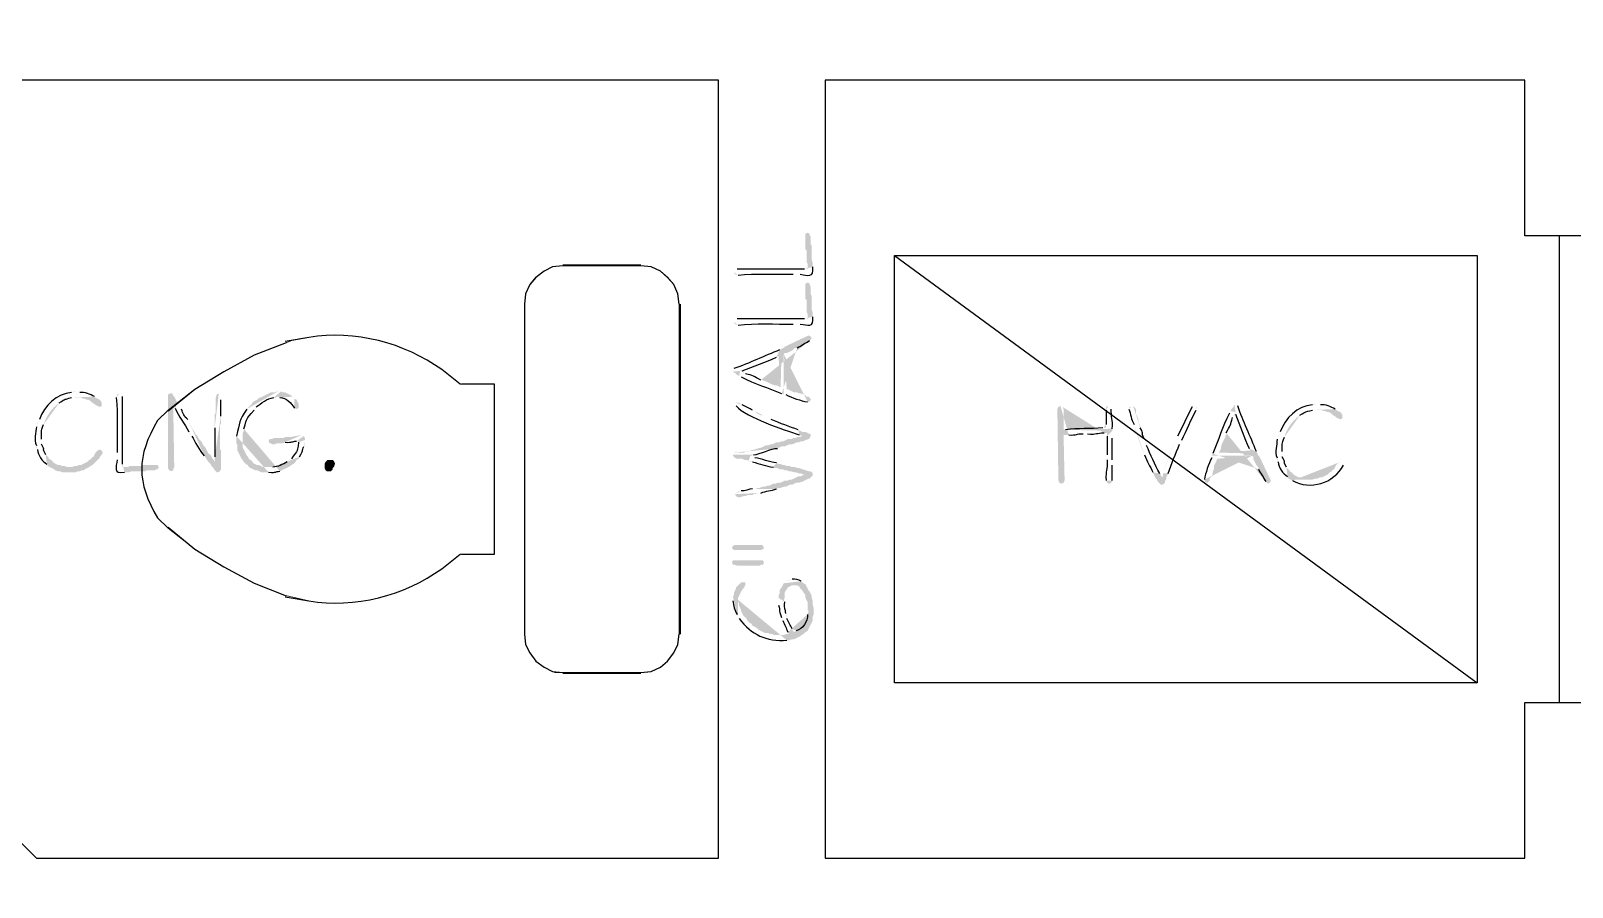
# Model space of a CAD drawing. Header units: inches. Extents: x -167 to 6071, y -6287 to -2731.
# Drawn here: x 589.5 to 668.8, y -5874.1 to -5830 of the extents above; entities that cross this region are included whole.
import ezdxf

# ---------------------------------------------------------------- set-up
doc = ezdxf.new("R2010")
doc.units = ezdxf.units.IN
doc.header["$LTSCALE"] = 96
doc.header["$MEASUREMENT"] = 0
doc.layers.add('Doors', color=5, linetype='Continuous', lineweight=9)
doc.layers.add('Furniture', color=7, linetype='Continuous', lineweight=5, true_color=0x994d00)
doc.layers.add('PDF_Geometry', color=7, linetype='Continuous', true_color=0x4a4a4a)
doc.layers.add('PDF_Solid Fills', color=7, linetype='Continuous')

# ---------------------------------------------------------------- blocks, each defined once
blk = doc.blocks.new('Toilet')
at = {"layer": 'Furniture'}
for points in [[(-0.001, 8.48), (-0.054, 9.013), (-0.267, 9.493), (-0.587, 9.867), (-0.961, 10.187), (-1.441, 10.4), (-1.974, 10.453), (-5.974, 10.453), (-6.507, 10.4), (-6.934, 10.187), (-7.361, 9.867), (-7.681, 9.493), (-7.894, 9.013), (-7.947, 8.48), (-7.947, -8.48), (-7.894, -9.013), (-7.681, -9.44), (-7.361, -9.867), (-6.934, -10.187), (-6.399, -10.454), (-1.979, -10.454), (-1.441, -10.4), (-0.961, -10.187), (-0.587, -9.867), (-0.267, -9.44), (-0.054, -9.013), (0, -8.475), (0, 8.475)], [(-19.041, 6.773), (-19.92, 6.62), (-21.867, 5.867), (-23.414, 5.013), (-24.907, 4.107), (-26.294, 3.04), (-26.827, 2.507)], [(-12.214, -5.12), (-11.254, -4.373), (-9.494, -4.373), (-9.494, 4.373), (-11.254, 4.373), (-12.214, 5.12)], [(-26.827, -2.507), (-26.294, -3.04), (-24.907, -4.107), (-23.414, -5.013), (-21.867, -5.867), (-20.214, -6.507)], [(-20.242, -6.496), (-19.041, -6.773)]]:
    blk.add_lwpolyline(points, dxfattribs=at)
for points in [[(-12.214, 5.12), (-14.112, 6.505), (-16.714, 7.164), (-19.041, 6.773)], [(-26.827, 2.507), (-27.919, 0.679), (-27.919, -0.679), (-26.827, -2.507)], [(-19.041, -6.773), (-16.714, -7.164), (-14.112, -6.505), (-12.214, -5.12)]]:
    blk.add_open_spline(points, degree=3, dxfattribs=at)

msp = doc.modelspace()

# ---------------------------------------------------------------- hatches: boundary and pattern name
at = {"layer": 'PDF_Solid Fills', "transparency": 33554559}
h = msp.add_hatch(color=256, dxfattribs=at)
h.paths.add_polyline_path([(625.717, -5842.442), (625.77, -5842.549), (625.93, -5842.602)], flags=0)
h.paths.add_polyline_path([(628.757, -5842.549), (629.13, -5842.549)], flags=0)
h.paths.add_polyline_path([(629.77, -5842.175), (629.77, -5841.962), (629.717, -5841.802), (629.717, -5841.109), (629.663, -5841.002), (629.663, -5840.629), (629.61, -5840.522), (629.61, -5840.469), (629.503, -5840.415), (629.503, -5842.282), (629.343, -5842.282)], flags=0)
h.paths.add_polyline_path([(625.877, -5842.282), (625.77, -5842.335)], flags=0)
for points in [[(629.397, -5840.629), (629.397, -5841.269), (629.45, -5841.322), (629.45, -5841.909), (629.503, -5842.015), (629.503, -5842.282), (629.503, -5840.415), (629.397, -5840.469), (629.397, -5840.522)], [(629.397, -5843.189), (629.397, -5843.829), (629.45, -5843.882), (629.45, -5844.469), (629.503, -5844.575), (629.503, -5844.842), (629.503, -5842.975), (629.397, -5843.029), (629.397, -5843.082)], [(592.863, -5848.895), (591.85, -5848.895), (592.117, -5848.895), (592.223, -5848.949), (592.33, -5848.949), (592.383, -5849.002), (592.49, -5849.002), (592.597, -5849.055), (592.703, -5849.162), (592.81, -5849.215), (592.863, -5849.269), (593.077, -5849.375), (593.183, -5849.322), (593.183, -5849.162), (593.13, -5849.055), (593.077, -5849.002), (592.97, -5848.949)], [(596.703, -5848.682), (596.597, -5848.735), (596.597, -5852.522), (596.65, -5852.629), (596.757, -5852.682), (596.863, -5852.629), (596.863, -5852.575), (596.917, -5852.469), (596.863, -5849.269), (597.077, -5849.162), (597.023, -5849.055), (596.97, -5848.949), (596.917, -5848.842), (596.863, -5848.789), (596.81, -5848.682)], [(656.703, -5849.535), (655.69, -5849.535), (655.957, -5849.535), (656.063, -5849.589), (656.17, -5849.589), (656.223, -5849.642), (656.33, -5849.642), (656.437, -5849.695), (656.543, -5849.802), (656.65, -5849.855), (656.703, -5849.909), (656.917, -5850.015), (657.023, -5849.962), (657.023, -5849.802), (656.97, -5849.695), (656.917, -5849.642), (656.81, -5849.589)], [(593.077, -5851.562), (592.97, -5851.615), (592.863, -5851.722), (592.81, -5851.829), (592.757, -5851.935), (592.65, -5851.989), (592.65, -5852.042), (592.543, -5852.095), (592.437, -5852.202), (592.117, -5852.362), (592.01, -5852.362), (591.903, -5852.415), (591.797, -5852.415), (591.637, -5852.469), (590.517, -5852.469), (590.623, -5852.522), (590.73, -5852.575), (590.783, -5852.629), (590.943, -5852.682), (591.05, -5852.682), (591.157, -5852.735), (591.85, -5852.735), (591.957, -5852.682), (592.063, -5852.682), (592.17, -5852.629), (592.277, -5852.629), (592.33, -5852.575), (592.437, -5852.522), (592.543, -5852.469), (592.597, -5852.415), (592.703, -5852.362), (592.917, -5852.149), (592.97, -5852.095), (593.077, -5851.989), (593.13, -5851.882), (593.183, -5851.829), (593.237, -5851.722), (593.183, -5851.615)], [(604.863, -5852.682), (604.757, -5852.682), (604.703, -5852.629), (604.65, -5852.522), (604.65, -5852.309), (604.703, -5852.202), (604.81, -5852.095), (605.077, -5852.095), (605.13, -5852.149), (605.183, -5852.255), (605.183, -5852.309), (605.13, -5852.469), (605.077, -5852.522), (605.077, -5852.575), (604.97, -5852.682)], [(595.903, -5852.362), (595.263, -5852.362), (595.21, -5852.415), (594.623, -5852.415), (594.517, -5852.469), (594.25, -5852.469), (596.117, -5852.469), (596.063, -5852.362), (596.01, -5852.362)], [(625.61, -5856.629), (625.663, -5856.682), (625.717, -5856.735), (627.103, -5856.735), (627.21, -5856.682), (627.263, -5856.629), (627.21, -5856.522), (627.157, -5856.469), (625.77, -5856.469), (625.663, -5856.522)], [(625.61, -5857.375), (625.663, -5857.482), (625.717, -5857.482), (625.877, -5857.535), (627.05, -5857.535), (627.103, -5857.482), (627.21, -5857.482), (627.263, -5857.375), (627.21, -5857.269), (625.663, -5857.269)]]:
    msp.add_hatch(color=256, dxfattribs=at).paths.add_polyline_path(points)
h = msp.add_hatch(color=256, dxfattribs=at)
h.paths.add_polyline_path([(625.717, -5845.002), (625.77, -5845.109), (625.93, -5845.162)], flags=0)
h.paths.add_polyline_path([(628.757, -5845.109), (629.13, -5845.109)], flags=0)
h.paths.add_polyline_path([(629.77, -5844.735), (629.77, -5844.522), (629.717, -5844.362), (629.717, -5843.669), (629.663, -5843.562), (629.663, -5843.189), (629.61, -5843.082), (629.61, -5843.029), (629.503, -5842.975), (629.503, -5844.842), (629.343, -5844.842)], flags=0)
h.paths.add_polyline_path([(625.877, -5844.842), (625.77, -5844.895)], flags=0)
h = msp.add_hatch(color=256, dxfattribs=at)
h.paths.add_polyline_path([(625.983, -5847.775), (626.09, -5847.829)], flags=0)
h.paths.add_polyline_path([(628.17, -5848.682), (628.277, -5848.735), (628.277, -5846.655), (628.33, -5846.602), (628.437, -5846.602), (628.757, -5846.442), (628.863, -5846.335), (628.97, -5846.335)], flags=0)
h.paths.add_polyline_path([(629.61, -5845.962), (629.663, -5845.909), (629.717, -5845.855), (629.663, -5845.749), (629.557, -5845.695), (628.543, -5846.175), (628.33, -5846.282), (628.277, -5846.335), (628.17, -5846.389), (628.117, -5848.362), (627.903, -5848.255), (627.797, -5848.255), (627.637, -5848.202), (627.317, -5848.042), (627.263, -5848.042), (627.21, -5847.989), (627.103, -5847.989)], flags=0)
h.paths.add_polyline_path([(626.303, -5847.669), (626.197, -5847.562), (626.037, -5847.509)], flags=0)
h = msp.add_hatch(color=256, dxfattribs=at)
h.paths.add_polyline_path([(625.663, -5847.562), (625.717, -5847.615), (625.77, -5847.615), (625.823, -5847.669), (625.877, -5847.722), (625.983, -5847.775), (626.037, -5847.509), (626.143, -5847.509)], flags=0)
h.paths.add_polyline_path([(627.903, -5846.815), (628.01, -5846.762), (628.117, -5848.362), (628.17, -5846.389), (628.063, -5846.442)], flags=0)
h.paths.add_polyline_path([(625.717, -5847.402), (625.663, -5847.455)], flags=0)
h = msp.add_hatch(color=256, dxfattribs=at)
h.paths.add_polyline_path([(628.277, -5848.735), (628.383, -5848.735)], flags=0)
h.paths.add_polyline_path([(629.503, -5849.109), (629.61, -5849.109), (629.663, -5849.002), (629.663, -5848.949), (629.61, -5848.895), (629.557, -5848.842), (629.45, -5848.842), (629.343, -5848.735), (629.13, -5848.682), (629.077, -5848.682), (628.97, -5848.629), (628.81, -5848.629), (628.703, -5848.575), (628.597, -5848.522), (628.49, -5848.469), (628.437, -5848.469), (628.277, -5846.655)], flags=0)
h = msp.add_hatch(color=256, dxfattribs=at)
h.paths.add_polyline_path([(591.85, -5848.575), (591.743, -5848.575), (591.637, -5848.629)], flags=0)
h.paths.add_polyline_path([(589.983, -5850.015), (589.93, -5850.122), (589.877, -5850.229), (589.823, -5850.389)], flags=0)
h.paths.add_polyline_path([(589.823, -5851.349), (589.823, -5851.455), (589.877, -5851.562)], flags=0)
h.paths.add_polyline_path([(590.357, -5852.309), (590.41, -5852.415), (590.517, -5852.469), (591.53, -5852.469), (591.423, -5852.469), (591.263, -5852.415), (591.157, -5852.415), (591.05, -5852.362), (590.943, -5852.362), (590.837, -5852.309), (590.73, -5852.255), (590.677, -5852.202), (590.57, -5852.095), (590.463, -5852.042), (590.463, -5851.989), (590.357, -5851.882), (590.303, -5851.829)], flags=0)
h.paths.add_polyline_path([(590.09, -5851.295), (590.09, -5851.029)], flags=0)
h.paths.add_polyline_path([(590.997, -5849.162, 0.162278), (590.197, -5850.282)], flags=0)
h.paths.add_polyline_path([(591.637, -5848.895), (592.863, -5848.895), (592.81, -5848.842)], flags=0)
h.paths.add_polyline_path([(592.063, -5848.629), (591.957, -5848.575)], flags=0)
h = msp.add_hatch(color=256, dxfattribs=at)
h.paths.add_polyline_path([(594.09, -5848.682), (593.983, -5848.735), (593.93, -5848.895)], flags=0)
h.paths.add_polyline_path([(593.983, -5851.722), (593.983, -5852.095)], flags=0)
h.paths.add_polyline_path([(594.357, -5852.735), (594.57, -5852.735), (594.73, -5852.682), (595.423, -5852.682), (595.53, -5852.629), (595.903, -5852.629), (596.01, -5852.575), (596.063, -5852.575), (596.117, -5852.469), (594.25, -5852.469), (594.25, -5852.309)], flags=0)
h.paths.add_polyline_path([(594.25, -5848.842), (594.197, -5848.735)], flags=0)
h = msp.add_hatch(color=256, dxfattribs=at)
h.paths.add_polyline_path([(599.21, -5848.682), (599.103, -5848.735), (599.05, -5848.895), (599.05, -5849.695), (598.997, -5849.749), (598.997, -5850.442)], flags=0)
h.paths.add_polyline_path([(598.997, -5851.935), (598.997, -5852.202), (598.677, -5852.202), (598.783, -5852.309), (598.837, -5852.415), (598.943, -5852.522), (598.997, -5852.629), (599.05, -5852.682), (599.103, -5852.735), (599.157, -5852.735), (599.263, -5852.682), (599.317, -5852.575), (599.317, -5851.615), (599.263, -5851.509), (599.263, -5850.335), (599.317, -5850.229), (599.317, -5849.855)], flags=0)
h.paths.add_polyline_path([(599.317, -5849.002), (599.317, -5848.735)], flags=0)
h = msp.add_hatch(color=256, dxfattribs=at)
h.paths.add_polyline_path([(602.25, -5848.575), (602.197, -5848.575), (602.09, -5848.629), (601.877, -5848.629), (601.343, -5848.895), (601.29, -5848.895), (601.183, -5849.002), (600.97, -5849.109), (600.917, -5849.215), (600.81, -5849.322), (600.757, -5849.375), (600.65, -5849.482)], flags=0)
h.paths.add_polyline_path([(600.117, -5850.869), (600.117, -5851.242), (600.17, -5851.349), (600.17, -5851.615), (600.223, -5851.722), (600.277, -5851.829), (600.33, -5851.935), (600.383, -5852.042), (600.437, -5852.095), (600.49, -5852.202), (600.597, -5852.309), (600.703, -5852.362), (600.757, -5852.469), (600.863, -5852.522), (600.97, -5852.575), (601.077, -5852.629), (601.183, -5852.629), (601.29, -5852.682), (601.397, -5852.735), (601.77, -5852.735)], flags=0)
h.paths.add_polyline_path([(602.357, -5852.682), (602.57, -5852.575), (602.677, -5852.522), (602.783, -5852.469), (601.503, -5852.469), (601.397, -5852.415), (601.29, -5852.362), (601.183, -5852.362), (600.97, -5852.255), (600.917, -5852.149), (600.81, -5852.095), (600.757, -5852.042), (600.703, -5851.935), (600.65, -5851.882), (600.597, -5851.775), (600.543, -5851.669), (600.49, -5851.562), (600.437, -5851.455), (600.437, -5850.709), (600.49, -5850.602), (600.49, -5850.495)], flags=0)
h.paths.add_polyline_path([(601.023, -5849.535), (601.077, -5849.482), (601.13, -5849.375)], flags=0)
h.paths.add_polyline_path([(602.037, -5848.895), (602.143, -5848.895), (602.25, -5848.842), (602.997, -5848.842), (602.943, -5848.789), (602.837, -5848.735), (602.73, -5848.682), (602.623, -5848.629), (602.517, -5848.629), (602.41, -5848.575)], flags=0)
h = msp.add_hatch(color=256, dxfattribs=at)
h.paths.add_polyline_path([(602.997, -5848.842), (602.25, -5848.842), (602.357, -5848.895)], flags=0)
h.paths.add_polyline_path([(603.103, -5849.429), (603.21, -5849.482), (603.317, -5849.429), (603.317, -5849.215), (603.263, -5849.109), (603.21, -5849.002), (603.103, -5848.949)], flags=0)
h = msp.add_hatch(color=256, dxfattribs=at)
h.paths.add_polyline_path([(597.077, -5849.162), (596.863, -5849.269), (596.863, -5849.322), (596.97, -5849.429)], flags=0)
h.paths.add_polyline_path([(597.663, -5850.655), (597.717, -5850.762), (597.823, -5850.869)], flags=0)
h.paths.add_polyline_path([(598.463, -5851.882), (598.677, -5852.202), (598.997, -5852.202), (598.943, -5852.095), (598.89, -5852.042), (598.837, -5851.935), (598.783, -5851.829), (598.677, -5851.775), (598.623, -5851.669), (598.517, -5851.455), (598.41, -5851.349), (598.357, -5851.242), (598.303, -5851.135), (598.197, -5851.029), (598.143, -5850.922), (598.09, -5850.815), (598.037, -5850.815), (597.983, -5850.709), (597.93, -5850.602), (597.877, -5850.549), (597.823, -5850.442), (597.77, -5850.335), (597.717, -5850.229), (597.663, -5850.122), (597.61, -5850.015)], flags=0)
h.paths.add_polyline_path([(597.29, -5849.482), (597.183, -5849.269)], flags=0)
h = msp.add_hatch(color=256, dxfattribs=at)
h.paths.add_polyline_path([(625.823, -5849.269), (625.823, -5849.322)], flags=0)
h.paths.add_polyline_path([(629.077, -5850.815), (629.237, -5850.869), (629.237, -5850.655), (629.023, -5850.549)], flags=0)
h.paths.add_polyline_path([(627.637, -5850.015), (627.423, -5849.909), (627.317, -5849.855), (627.21, -5849.802), (627.103, -5849.802), (626.997, -5849.749), (626.89, -5849.695), (626.783, -5849.589), (626.677, -5849.535)], flags=0)
h.paths.add_polyline_path([(626.143, -5849.269), (625.983, -5849.162), (625.823, -5849.162)], flags=0)
h = msp.add_hatch(color=256, dxfattribs=at)
h.paths.add_polyline_path([(642.517, -5849.322), (642.41, -5849.375), (642.357, -5849.482), (642.41, -5853.162), (642.463, -5853.269), (642.57, -5853.322), (642.677, -5853.269), (642.73, -5853.162), (642.677, -5850.815), (642.943, -5850.815)], flags=0)
h.paths.add_polyline_path([(643.69, -5850.762), (643.903, -5850.762)], flags=0)
h.paths.add_polyline_path([(644.757, -5850.709), (644.917, -5850.709), (645.183, -5850.602), (642.677, -5850.549), (642.677, -5849.482), (642.623, -5849.375)], flags=0)
h = msp.add_hatch(color=256, dxfattribs=at)
h.paths.add_polyline_path([(644.97, -5849.322), (644.863, -5849.375), (644.863, -5849.535)], flags=0)
h.paths.add_polyline_path([(644.863, -5850.282), (644.863, -5850.442), (644.703, -5850.442)], flags=0)
h.paths.add_polyline_path([(642.783, -5850.549), (642.677, -5850.549), (645.183, -5850.602), (645.183, -5850.495)], flags=0)
h.paths.add_polyline_path([(645.13, -5849.482), (645.077, -5849.375)], flags=0)
h = msp.add_hatch(color=256, dxfattribs=at)
h.paths.add_polyline_path([(646.197, -5849.322), (646.09, -5849.375), (646.037, -5849.429), (646.037, -5849.482)], flags=0)
h.paths.add_polyline_path([(646.303, -5850.282, 0.030145), (646.837, -5851.829)], flags=0)
h.paths.add_polyline_path([(647.263, -5852.735), (647.317, -5852.842), (647.37, -5852.949), (647.423, -5853.055), (647.477, -5853.109), (647.53, -5853.215), (647.583, -5853.269), (647.69, -5853.375), (647.743, -5853.375), (647.85, -5853.322), (647.903, -5853.215), (647.903, -5853.162), (647.957, -5853.109), (647.957, -5853.002), (647.743, -5853.002), (647.69, -5852.895), (647.637, -5852.789)], flags=0)
h.paths.add_polyline_path([(646.943, -5851.349), (646.89, -5851.242), (646.89, -5851.135), (646.837, -5851.029)], flags=0)
h.paths.add_polyline_path([(646.623, -5850.442), (646.623, -5850.335), (646.57, -5850.229), (646.517, -5850.069), (646.517, -5849.962), (646.463, -5849.855), (646.41, -5849.749), (646.41, -5849.535), (646.357, -5849.429), (646.25, -5849.322)], flags=0)
h = msp.add_hatch(color=256, dxfattribs=at)
h.paths.add_polyline_path([(649.397, -5849.322), (649.343, -5849.322), (649.29, -5849.375)], flags=0)
h.paths.add_polyline_path([(648.543, -5850.869), (648.49, -5850.975), (648.437, -5851.082)], flags=0)
h.paths.add_polyline_path([(648.437, -5851.082, 0.013998), (647.797, -5852.789)], flags=0)
h.paths.add_polyline_path([(647.797, -5852.789), (647.797, -5852.895), (647.743, -5853.002), (647.957, -5853.002), (648.063, -5852.789)], flags=0)
h.paths.add_polyline_path([(648.65, -5851.295), (648.703, -5851.189), (648.757, -5851.082)], flags=0)
h.paths.add_polyline_path([(649.503, -5849.535), (649.503, -5849.482), (649.557, -5849.429), (649.503, -5849.375)], flags=0)
h = msp.add_hatch(color=256, dxfattribs=at)
h.paths.add_polyline_path([(651.263, -5849.589), (651.21, -5849.695)], flags=0)
h.paths.add_polyline_path([(650.357, -5851.775), (650.303, -5851.882), (652.383, -5851.882), (652.437, -5851.935), (652.437, -5852.042), (652.49, -5852.149), (652.543, -5852.255), (652.597, -5852.362), (652.703, -5852.469), (652.703, -5852.575)], flags=0)
h.paths.add_polyline_path([(653.077, -5853.215), (653.13, -5853.269), (653.183, -5853.322), (653.29, -5853.269), (653.343, -5853.162), (652.863, -5852.149), (652.81, -5852.042), (652.757, -5851.935), (652.703, -5851.882), (652.65, -5851.775), (650.677, -5851.722), (650.73, -5851.615), (650.783, -5851.509), (650.783, -5851.402), (650.837, -5851.242), (650.89, -5851.135), (650.943, -5851.029), (650.997, -5850.922), (650.997, -5850.869), (651.05, -5850.815), (651.05, -5850.709)], flags=0)
h.paths.add_polyline_path([(651.37, -5849.909), (651.477, -5849.802), (651.53, -5849.642)], flags=0)
h = msp.add_hatch(color=256, dxfattribs=at)
h.paths.add_polyline_path([(651.477, -5849.269), (651.423, -5849.322), (651.423, -5849.375), (651.37, -5849.429), (651.317, -5849.482), (651.263, -5849.589), (651.53, -5849.642), (651.53, -5849.749)], flags=0)
h.paths.add_polyline_path([(652.223, -5851.509), (652.277, -5851.615), (650.677, -5851.722), (652.65, -5851.775), (652.597, -5851.669)], flags=0)
h.paths.add_polyline_path([(651.637, -5849.322), (651.583, -5849.269)], flags=0)
h = msp.add_hatch(color=256, dxfattribs=at)
h.paths.add_polyline_path([(655.69, -5849.215), (655.583, -5849.215), (655.477, -5849.269)], flags=0)
h.paths.add_polyline_path([(653.823, -5850.655), (653.77, -5850.762), (653.717, -5850.869), (653.663, -5851.029)], flags=0)
h.paths.add_polyline_path([(653.663, -5851.989), (653.663, -5852.095), (653.717, -5852.202)], flags=0)
h.paths.add_polyline_path([(654.197, -5852.949), (654.25, -5853.055), (654.357, -5853.109), (655.37, -5853.109), (655.263, -5853.109), (655.103, -5853.055), (654.997, -5853.055), (654.89, -5853.002), (654.783, -5853.002), (654.57, -5852.895), (654.517, -5852.842), (654.41, -5852.735), (654.303, -5852.682), (654.303, -5852.629), (654.197, -5852.522), (654.143, -5852.469)], flags=0)
h.paths.add_polyline_path([(653.93, -5851.935), (653.93, -5851.669)], flags=0)
h.paths.add_polyline_path([(654.837, -5849.802, 0.162278), (654.037, -5850.922)], flags=0)
h.paths.add_polyline_path([(655.477, -5849.535), (656.703, -5849.535), (656.65, -5849.482)], flags=0)
h.paths.add_polyline_path([(655.903, -5849.269), (655.797, -5849.215)], flags=0)
h = msp.add_hatch(color=256, dxfattribs=at)
h.paths.add_polyline_path([(603.477, -5850.815), (602.89, -5850.922), (602.623, -5850.922), (602.517, -5850.975), (602.037, -5850.975), (601.93, -5851.029), (601.823, -5851.029), (601.77, -5851.135), (601.823, -5851.242), (601.877, -5851.242), (601.983, -5851.295), (602.09, -5851.295), (602.197, -5851.242), (602.517, -5851.242), (602.623, -5851.189)], flags=0)
h.paths.add_polyline_path([(603.21, -5851.135), (603.317, -5851.135), (603.637, -5851.082), (603.637, -5850.975), (603.583, -5850.869)], flags=0)
h = msp.add_hatch(color=256, dxfattribs=at)
h.paths.add_polyline_path([(603.637, -5851.082), (603.317, -5851.135), (603.317, -5851.189)], flags=0)
h.paths.add_polyline_path([(602.943, -5852.042), (602.837, -5852.095), (602.837, -5852.149), (602.73, -5852.202)], flags=0)
h.paths.add_polyline_path([(601.983, -5852.469), (601.823, -5852.469), (602.783, -5852.469), (602.89, -5852.415), (602.943, -5852.362), (603.05, -5852.309), (603.157, -5852.202), (603.21, -5852.095), (603.317, -5852.042), (603.37, -5851.935)], flags=0)
h.paths.add_polyline_path([(603.583, -5851.402), (603.637, -5851.295), (603.637, -5851.189)], flags=0)
h = msp.add_hatch(color=256, dxfattribs=at)
h.paths.add_polyline_path([(625.663, -5851.829), (625.663, -5851.882), (625.77, -5851.989), (625.877, -5852.042), (626.143, -5852.042), (626.25, -5852.095), (626.357, -5852.095), (626.463, -5852.149), (626.57, -5851.882), (626.623, -5851.882), (626.73, -5851.829)], flags=0)
h.paths.add_polyline_path([(627.957, -5851.509), (628.063, -5851.455), (628.17, -5851.402), (628.33, -5851.402), (628.437, -5851.349), (628.597, -5851.295), (628.703, -5851.295), (628.863, -5851.242), (628.917, -5851.189), (629.077, -5851.189), (629.183, -5851.135), (629.29, -5851.135), (629.397, -5851.082), (629.557, -5851.029), (629.61, -5850.975), (629.663, -5850.869), (629.663, -5850.762), (629.61, -5850.762), (629.503, -5850.709), (629.397, -5850.655), (629.237, -5850.655), (629.237, -5850.869), (629.077, -5850.922), (628.97, -5850.922), (628.863, -5850.975), (628.757, -5850.975), (628.65, -5851.029), (628.49, -5851.029), (628.383, -5851.082), (628.277, -5851.135), (628.17, -5851.135), (628.063, -5851.189), (627.903, -5851.189), (627.797, -5851.242), (627.69, -5851.295), (627.583, -5851.295), (627.477, -5851.349), (627.37, -5851.349), (627.157, -5851.455), (626.943, -5851.509), (626.783, -5851.562), (626.57, -5851.615), (626.463, -5851.669), (626.303, -5851.669), (626.25, -5851.722), (625.93, -5851.722), (625.823, -5851.669), (625.717, -5851.722)], flags=0)
h = msp.add_hatch(color=256, dxfattribs=at)
h.paths.add_polyline_path([(645.183, -5850.602), (644.917, -5850.709), (644.917, -5850.869)], flags=0)
h.paths.add_polyline_path([(644.917, -5851.829), (644.917, -5852.095)], flags=0)
h.paths.add_polyline_path([(644.863, -5853.162), (644.917, -5853.269), (645.023, -5853.322), (645.13, -5853.269), (645.183, -5853.162)], flags=0)
h.paths.add_polyline_path([(645.183, -5852.362), (645.183, -5852.095)], flags=0)
h.paths.add_polyline_path([(645.183, -5850.975), (645.183, -5850.709)], flags=0)
h = msp.add_hatch(color=256, dxfattribs=at)
h.paths.add_polyline_path([(626.463, -5852.149), (626.57, -5852.202), (626.677, -5852.202)], flags=0)
h.paths.add_polyline_path([(627.743, -5852.469), (627.85, -5852.522), (627.957, -5852.522), (628.063, -5852.575), (628.223, -5852.575), (628.33, -5852.629), (628.437, -5852.629), (628.543, -5852.682), (628.65, -5852.682), (628.81, -5852.735), (628.917, -5852.735), (629.023, -5852.789), (629.13, -5852.789), (629.29, -5852.842), (629.397, -5852.842), (629.397, -5852.629), (629.077, -5852.522), (628.97, -5852.522), (628.863, -5852.469), (628.703, -5852.469), (628.597, -5852.415), (628.437, -5852.415), (628.33, -5852.362), (628.223, -5852.362), (628.117, -5852.309), (628.01, -5852.309), (627.903, -5852.255)], flags=0)
h.paths.add_polyline_path([(626.783, -5851.989), (626.57, -5851.882)], flags=0)
h = msp.add_hatch(color=256, dxfattribs=at)
h.paths.add_polyline_path([(650.303, -5851.882), (650.303, -5851.989)], flags=0)
h.paths.add_polyline_path([(649.93, -5853.109), (649.93, -5853.215), (650.037, -5853.269), (650.09, -5853.269), (650.143, -5853.215), (650.197, -5853.162), (650.197, -5853.055), (650.303, -5852.949), (650.357, -5852.735), (650.357, -5852.682), (650.41, -5852.575), (650.41, -5852.415), (650.463, -5852.309), (650.517, -5852.202), (650.57, -5852.095), (650.57, -5852.042), (652.383, -5851.882)], flags=0)
h = msp.add_hatch(color=256, dxfattribs=at)
h.paths.add_polyline_path([(625.77, -5853.855), (625.823, -5853.962), (625.93, -5854.015), (626.037, -5854.015), (626.197, -5853.962), (626.303, -5853.962), (626.41, -5853.909), (626.677, -5853.909), (626.73, -5853.855), (626.837, -5853.855), (626.943, -5853.802), (627.103, -5853.802)], flags=0)
h.paths.add_polyline_path([(627.903, -5853.589), (628.01, -5853.535), (628.117, -5853.535), (628.277, -5853.482), (628.383, -5853.482), (628.597, -5853.375), (628.703, -5853.375), (628.917, -5853.269), (629.077, -5853.269), (629.237, -5853.215), (629.557, -5853.055), (629.61, -5853.055), (629.663, -5853.002), (629.77, -5852.895), (629.77, -5852.789), (629.717, -5852.735), (629.663, -5852.682), (629.557, -5852.682), (629.397, -5852.629), (629.397, -5852.842), (629.343, -5852.842), (629.13, -5852.949), (629.023, -5852.949), (628.703, -5853.109), (628.597, -5853.109), (628.49, -5853.162), (628.33, -5853.162), (628.117, -5853.269), (627.957, -5853.269), (627.85, -5853.322), (627.743, -5853.322), (627.53, -5853.429), (627.423, -5853.429), (627.317, -5853.482), (627.157, -5853.482), (627.05, -5853.535), (626.943, -5853.535), (626.837, -5853.589), (626.677, -5853.589)], flags=0)
h.paths.add_polyline_path([(626.09, -5853.695), (626.037, -5853.695), (625.877, -5853.749), (625.823, -5853.802)], flags=0)
h = msp.add_hatch(color=256, dxfattribs=at)
h.paths.add_polyline_path([(656.917, -5852.202), (656.81, -5852.255), (656.703, -5852.362), (656.65, -5852.469), (656.597, -5852.575), (656.49, -5852.629), (656.49, -5852.682), (656.383, -5852.735), (656.277, -5852.842), (656.17, -5852.895), (656.063, -5852.949), (655.957, -5853.002), (655.85, -5853.002), (655.743, -5853.055), (655.637, -5853.055), (655.477, -5853.109), (654.357, -5853.109), (654.463, -5853.162)], flags=0)
h.paths.add_polyline_path([(657.077, -5852.362), (657.023, -5852.255)], flags=0)
h = msp.add_hatch(color=256, dxfattribs=at)
h.paths.add_polyline_path([(625.663, -5859.295), (625.663, -5859.349)], flags=0)
h.paths.add_polyline_path([(625.877, -5860.042), (625.93, -5860.149), (625.93, -5859.189), (625.983, -5859.082), (626.037, -5858.975), (626.09, -5858.869), (626.143, -5858.762), (626.25, -5858.655), (626.25, -5858.602), (626.303, -5858.549), (626.303, -5858.389), (626.09, -5858.389), (626.037, -5858.442), (625.823, -5858.655), (625.823, -5858.709), (625.77, -5858.815), (625.717, -5858.922), (625.717, -5859.029), (625.663, -5859.135)], flags=0)
h = msp.add_hatch(color=256, dxfattribs=at)
h.paths.add_polyline_path([(628.01, -5859.349), (628.01, -5859.562)], flags=0)
h.paths.add_polyline_path([(628.17, -5860.202), (628.17, -5860.255), (628.223, -5860.362)], flags=0)
h.paths.add_polyline_path([(628.49, -5860.949), (628.543, -5861.055), (628.543, -5861.375), (628.703, -5861.322), (628.81, -5861.322), (629.13, -5861.162), (629.183, -5861.109), (629.29, -5861.055), (629.397, -5860.949), (629.503, -5860.895), (629.557, -5860.789), (629.557, -5859.882), (629.503, -5860.042)], flags=0)
h.paths.add_polyline_path([(628.917, -5860.895), (628.81, -5860.949), (628.757, -5860.895), (628.703, -5860.789)], flags=0)
h.paths.add_polyline_path([(628.437, -5860.255), (628.437, -5860.149), (628.383, -5859.989)], flags=0)
h.paths.add_polyline_path([(628.33, -5859.402), (628.277, -5859.295), (628.277, -5858.442), (628.223, -5858.549), (628.17, -5858.655), (628.117, -5858.709), (628.063, -5858.815), (628.063, -5858.975), (628.01, -5859.082), (628.01, -5859.189)], flags=0)
h = msp.add_hatch(color=256, dxfattribs=at)
h.paths.add_polyline_path([(628.277, -5858.442), (628.277, -5859.295), (628.33, -5859.189), (628.33, -5858.922), (628.383, -5858.815), (628.437, -5858.762), (628.49, -5858.655), (628.703, -5858.549), (628.97, -5858.549), (629.077, -5858.602), (629.13, -5858.709), (629.237, -5858.815), (629.29, -5858.922), (629.343, -5858.975), (629.397, -5859.082), (629.397, -5859.189), (629.503, -5859.402), (629.503, -5859.775), (629.557, -5859.882), (629.557, -5860.789), (629.61, -5860.682), (629.663, -5860.575), (629.717, -5860.469), (629.77, -5860.362), (629.77, -5860.149), (629.823, -5860.042), (629.823, -5859.722), (629.77, -5859.562), (629.77, -5859.349), (629.717, -5859.189), (629.717, -5859.082), (629.663, -5858.975), (629.61, -5858.869), (629.557, -5858.815), (629.503, -5858.709), (629.397, -5858.495), (629.29, -5858.442), (629.183, -5858.335)], flags=0)
h.paths.add_polyline_path([(628.703, -5858.229), (628.597, -5858.282), (628.49, -5858.282), (628.383, -5858.335)], flags=0)
h = msp.add_hatch(color=256, dxfattribs=at)
h.paths.add_polyline_path([(625.93, -5860.149), (625.983, -5860.255)], flags=0)
h.paths.add_polyline_path([(628.437, -5861.375), (628.543, -5861.375), (628.543, -5861.055), (628.383, -5861.055), (628.277, -5861.109), (627.797, -5861.109), (627.69, -5861.055), (627.583, -5861.055), (627.477, -5861.002), (627.317, -5861.002), (626.997, -5860.842), (626.89, -5860.735), (626.677, -5860.629), (626.623, -5860.522), (626.517, -5860.469), (626.41, -5860.362), (626.357, -5860.255), (626.25, -5860.149), (626.197, -5860.095), (626.143, -5859.989), (626.09, -5859.882), (626.037, -5859.722), (625.983, -5859.615), (625.983, -5859.509), (625.93, -5859.402), (625.93, -5859.295)], flags=0)

# ---------------------------------------------------------------- linework, layer by layer
at = {"layer": 'Furniture', "transparency": 33554687}
msp.add_lwpolyline([(633.983, -5841.589), (663.957, -5841.589), (663.957, -5863.562), (633.983, -5863.562)], close=True, dxfattribs=at)
msp.add_lwpolyline([(633.983, -5841.589), (663.957, -5863.562)], dxfattribs=at)
at = {"layer": 'PDF_Geometry', "color": 7}
for points in [[(676.97, -5876.095), (589.13, -5876.095), (585.93, -5879.295), (583.423, -5876.789), (586.25, -5873.962), (582.357, -5870.069), (584.863, -5867.615), (589.823, -5872.575), (624.917, -5872.575), (624.917, -5832.575), (562.943, -5832.575), (562.943, -5845.695), (567.903, -5850.655), (565.397, -5853.109), (559.423, -5847.135), (559.423, -5822.069), (496.917, -5822.069), (496.917, -5994.069)], [(669.93, -5840.575), (666.41, -5840.575), (666.41, -5832.575), (630.41, -5832.575), (630.41, -5872.575), (666.41, -5872.575), (666.41, -5864.575), (669.93, -5864.575)]]:
    msp.add_lwpolyline(points, dxfattribs=at)
at = {"layer": 'PDF_Geometry'}
for points in [[(668.17, -5840.575), (668.17, -5864.575)], [(633.983, -5841.589), (663.957, -5863.562)], [(616.917, -5842.122), (616.383, -5842.175), (615.957, -5842.389), (615.53, -5842.709), (615.21, -5843.082), (614.997, -5843.562), (614.943, -5844.095), (614.943, -5861.055), (614.997, -5861.589), (615.21, -5862.015), (615.53, -5862.442), (615.957, -5862.762), (616.383, -5862.975), (616.917, -5863.029)], [(616.917, -5842.069), (620.917, -5842.069)], [(622.89, -5844.095), (622.837, -5843.562), (622.623, -5843.082), (622.303, -5842.709), (621.93, -5842.389), (621.45, -5842.175), (620.917, -5842.122)], [(622.943, -5844.095), (622.943, -5861.055)], [(603.85, -5845.802), (602.623, -5846.015)], [(602.677, -5846.069), (601.023, -5846.709), (599.477, -5847.562), (597.983, -5848.469), (596.597, -5849.589)], [(611.637, -5848.202), (610.677, -5847.455)], [(611.69, -5856.949), (613.397, -5856.949), (613.397, -5848.202), (611.69, -5848.202)], [(596.597, -5849.535), (596.063, -5850.069)], [(596.063, -5855.082), (596.597, -5855.615)], [(596.597, -5855.562), (597.983, -5856.682), (599.477, -5857.589), (601.023, -5858.442), (602.677, -5859.082)], [(610.677, -5857.695), (611.637, -5856.949)], [(602.623, -5859.135), (603.85, -5859.349)], [(620.917, -5863.029), (621.45, -5862.975), (621.93, -5862.762), (622.303, -5862.442), (622.623, -5862.015), (622.837, -5861.589), (622.89, -5861.055)], [(620.917, -5863.082), (616.917, -5863.082)]]:
    msp.add_lwpolyline(points, dxfattribs=at)
msp.add_lwpolyline([(633.983, -5841.589), (663.957, -5841.589), (663.957, -5863.562), (633.983, -5863.562)], close=True, dxfattribs=at)
at = {"layer": 'PDF_Geometry', "color": 7}
for points in [[(629.343, -5842.282), (628.188, -5842.282), (627.032, -5842.282), (625.877, -5842.282)], [(625.93, -5842.602), (626.806, -5842.495), (627.843, -5842.572), (628.757, -5842.549)], [(629.13, -5842.549), (629.52, -5842.6), (629.849, -5842.771), (629.77, -5842.175)], [(629.343, -5844.842), (628.188, -5844.842), (627.032, -5844.842), (625.877, -5844.842)], [(629.13, -5845.109), (629.52, -5845.16), (629.849, -5845.331), (629.77, -5844.735)], [(625.93, -5845.162), (626.806, -5845.055), (627.843, -5845.132), (628.757, -5845.109)], [(628.063, -5846.442), (627.276, -5846.75), (626.515, -5847.119), (625.717, -5847.402)], [(628.97, -5846.335), (629.198, -5846.219), (629.382, -5846.077), (629.61, -5845.962)], [(626.143, -5847.509), (626.718, -5847.291), (627.342, -5847.072), (627.903, -5846.815)], [(626.09, -5847.829), (626.802, -5848.201), (627.462, -5848.384), (628.17, -5848.682)], [(627.103, -5847.989), (626.724, -5847.807), (626.723, -5847.758), (626.303, -5847.669)], [(628.383, -5848.735), (628.718, -5848.909), (629.149, -5849.06), (629.503, -5849.109)], [(625.823, -5849.322), (626.398, -5849.939), (628.26, -5850.535), (629.077, -5850.815)], [(626.677, -5849.535), (626.499, -5849.447), (626.321, -5849.358), (626.143, -5849.269)], [(629.023, -5850.549), (628.557, -5850.39), (628.097, -5850.226), (627.637, -5850.015)], [(626.73, -5851.829), (627.063, -5851.819), (627.63, -5851.49), (627.957, -5851.509)], [(627.903, -5852.255), (627.524, -5852.215), (627.162, -5852.039), (626.783, -5851.989)], [(626.677, -5852.202), (627.045, -5852.296), (627.357, -5852.423), (627.743, -5852.469)], [(626.677, -5853.589), (626.47, -5853.595), (626.291, -5853.7), (626.09, -5853.695)], [(627.103, -5853.802), (627.358, -5853.688), (627.645, -5853.687), (627.903, -5853.589)], [(629.183, -5858.335), (629.06, -5858.247), (628.866, -5858.219), (628.703, -5858.229)], [(625.663, -5859.349), (625.693, -5859.584), (625.748, -5859.829), (625.877, -5860.042)], [(628.01, -5859.562), (628.156, -5859.94), (627.951, -5859.701), (628.17, -5860.202)], [(628.383, -5859.989), (628.366, -5859.708), (628.301, -5859.863), (628.33, -5859.402)], [(629.503, -5860.042), (629.526, -5860.41), (629.27, -5860.787), (628.917, -5860.895)], [(625.983, -5860.255), (626.636, -5861.1), (627.368, -5861.439), (628.437, -5861.375)], [(628.223, -5860.362), (628.349, -5860.582), (628.391, -5860.736), (628.49, -5860.949)], [(628.703, -5860.789), (628.614, -5860.611), (628.526, -5860.433), (628.437, -5860.255)]]:
    msp.add_open_spline(points, degree=3, dxfattribs=at)
at = {"layer": 'PDF_Geometry'}
for points in [[(610.677, -5847.455), (608.779, -5846.071), (606.176, -5845.412), (603.85, -5845.802)], [(591.637, -5848.629), (590.886, -5848.679), (590.225, -5849.323), (589.983, -5850.015)], [(590.997, -5849.162), (591.395, -5848.919), (591.202, -5849.009), (591.637, -5848.895)], [(592.81, -5848.842), (592.598, -5848.726), (592.303, -5848.592), (592.063, -5848.629)], [(593.93, -5848.895), (594.038, -5849.772), (593.96, -5850.808), (593.983, -5851.722)], [(594.25, -5852.309), (594.25, -5851.153), (594.25, -5849.998), (594.25, -5848.842)], [(601.13, -5849.375), (601.398, -5849.184), (601.697, -5848.933), (602.037, -5848.895)], [(602.357, -5848.895), (602.686, -5848.895), (602.924, -5849.175), (603.103, -5849.429)], [(596.97, -5849.429), (597.117, -5849.863), (597.479, -5850.24), (597.663, -5850.655)], [(597.61, -5850.015), (597.408, -5849.841), (597.376, -5849.735), (597.29, -5849.482)], [(599.317, -5849.855), (599.317, -5849.571), (599.317, -5849.287), (599.317, -5849.002)], [(600.65, -5849.482), (600.236, -5850.107), (600.306, -5850.168), (600.117, -5850.869)], [(600.49, -5850.495), (600.724, -5849.833), (600.554, -5850.103), (601.023, -5849.535)], [(644.863, -5849.535), (644.863, -5849.784), (644.863, -5850.033), (644.863, -5850.282)], [(645.183, -5850.495), (645.217, -5850.021), (645.109, -5849.892), (645.13, -5849.482)], [(646.037, -5849.482), (646.14, -5849.735), (646.146, -5850.012), (646.303, -5850.282)], [(649.29, -5849.375), (649.036, -5849.855), (648.799, -5850.375), (648.543, -5850.869)], [(648.757, -5851.082), (649.019, -5850.571), (649.217, -5850.032), (649.503, -5849.535)], [(651.21, -5849.695), (650.838, -5850.407), (650.654, -5851.067), (650.357, -5851.775)], [(651.53, -5849.749), (651.748, -5850.324), (651.966, -5850.947), (652.223, -5851.509)], [(652.597, -5851.669), (652.289, -5850.882), (651.92, -5850.12), (651.637, -5849.322)], [(655.477, -5849.269), (654.725, -5849.319), (654.066, -5849.962), (653.823, -5850.655)], [(654.837, -5849.802), (655.236, -5849.559), (655.042, -5849.649), (655.477, -5849.535)], [(656.65, -5849.482), (656.438, -5849.366), (656.143, -5849.232), (655.903, -5849.269)], [(589.823, -5850.389), (589.823, -5850.701), (589.678, -5851.045), (589.823, -5851.349)], [(590.09, -5851.029), (590.107, -5850.567), (590.027, -5850.703), (590.197, -5850.282)], [(596.063, -5850.069), (594.972, -5851.896), (594.972, -5853.255), (596.063, -5855.082)], [(598.997, -5850.442), (598.997, -5850.94), (598.997, -5851.438), (598.997, -5851.935)], [(644.703, -5850.442), (644.069, -5850.531), (643.414, -5850.445), (642.783, -5850.549)], [(646.837, -5851.029), (646.582, -5850.581), (646.878, -5850.89), (646.623, -5850.442)], [(651.05, -5850.709), (651.231, -5850.329), (651.281, -5850.328), (651.37, -5849.909)], [(590.303, -5851.829), (590.068, -5851.411), (590.326, -5851.713), (590.09, -5851.295)], [(597.823, -5850.869), (597.97, -5851.163), (598.245, -5851.649), (598.463, -5851.882)], [(602.623, -5851.189), (603.018, -5851.218), (602.95, -5851.136), (603.21, -5851.135)], [(603.317, -5851.189), (603.243, -5851.798), (603.214, -5851.634), (602.943, -5852.042)], [(642.943, -5850.815), (643.401, -5850.847), (643.279, -5850.734), (643.69, -5850.762)], [(643.903, -5850.762), (644.403, -5850.801), (644.365, -5850.698), (644.757, -5850.709)], [(644.917, -5850.869), (644.917, -5851.189), (644.917, -5851.509), (644.917, -5851.829)], [(645.183, -5852.095), (645.183, -5851.722), (645.183, -5851.349), (645.183, -5850.975)], [(647.637, -5852.789), (647.354, -5852.357), (647.167, -5851.818), (646.943, -5851.349)], [(648.063, -5852.789), (648.226, -5852.286), (648.438, -5851.795), (648.65, -5851.295)], [(653.663, -5851.029), (653.663, -5851.341), (653.519, -5851.685), (653.663, -5851.989)], [(653.93, -5851.669), (653.947, -5851.207), (653.867, -5851.343), (654.037, -5850.922)], [(589.877, -5851.562), (589.903, -5851.863), (590.118, -5852.161), (590.357, -5852.309)], [(593.983, -5852.095), (593.932, -5852.486), (593.761, -5852.815), (594.357, -5852.735)], [(603.37, -5851.935), (603.565, -5851.602), (603.481, -5851.641), (603.583, -5851.402)], [(644.917, -5852.095), (644.952, -5852.664), (644.828, -5852.594), (644.863, -5853.162)], [(646.837, -5851.829), (646.971, -5852.207), (647.127, -5852.41), (647.263, -5852.735)], [(650.303, -5851.989), (650.13, -5852.324), (649.979, -5852.754), (649.93, -5853.109)], [(654.143, -5852.469), (653.908, -5852.051), (654.166, -5852.353), (653.93, -5851.935)], [(601.77, -5852.735), (602.23, -5852.765), (602.076, -5852.7), (602.357, -5852.682)], [(602.73, -5852.202), (602.484, -5852.329), (602.262, -5852.455), (601.983, -5852.469)], [(645.183, -5853.162), (645.183, -5852.895), (645.183, -5852.629), (645.183, -5852.362)], [(652.703, -5852.575), (652.82, -5852.803), (652.962, -5852.988), (653.077, -5853.215)], [(653.717, -5852.202), (653.743, -5852.503), (653.958, -5852.801), (654.197, -5852.949)], [(654.463, -5853.162), (655.347, -5853.665), (656.586, -5853.313), (657.077, -5852.362)], [(603.85, -5859.349), (606.176, -5859.739), (608.778, -5859.08), (610.677, -5857.695)]]:
    msp.add_open_spline(points, degree=3, dxfattribs=at)

# ---------------------------------------------------------------- block references
at = {"layer": 'Doors'}
msp.add_blockref('Toilet', (622.891, -5852.575), dxfattribs=at)
msp.add_blockref('Toilet', (622.891, -5852.575), dxfattribs=at)

doc.saveas('drawing.dxf')
